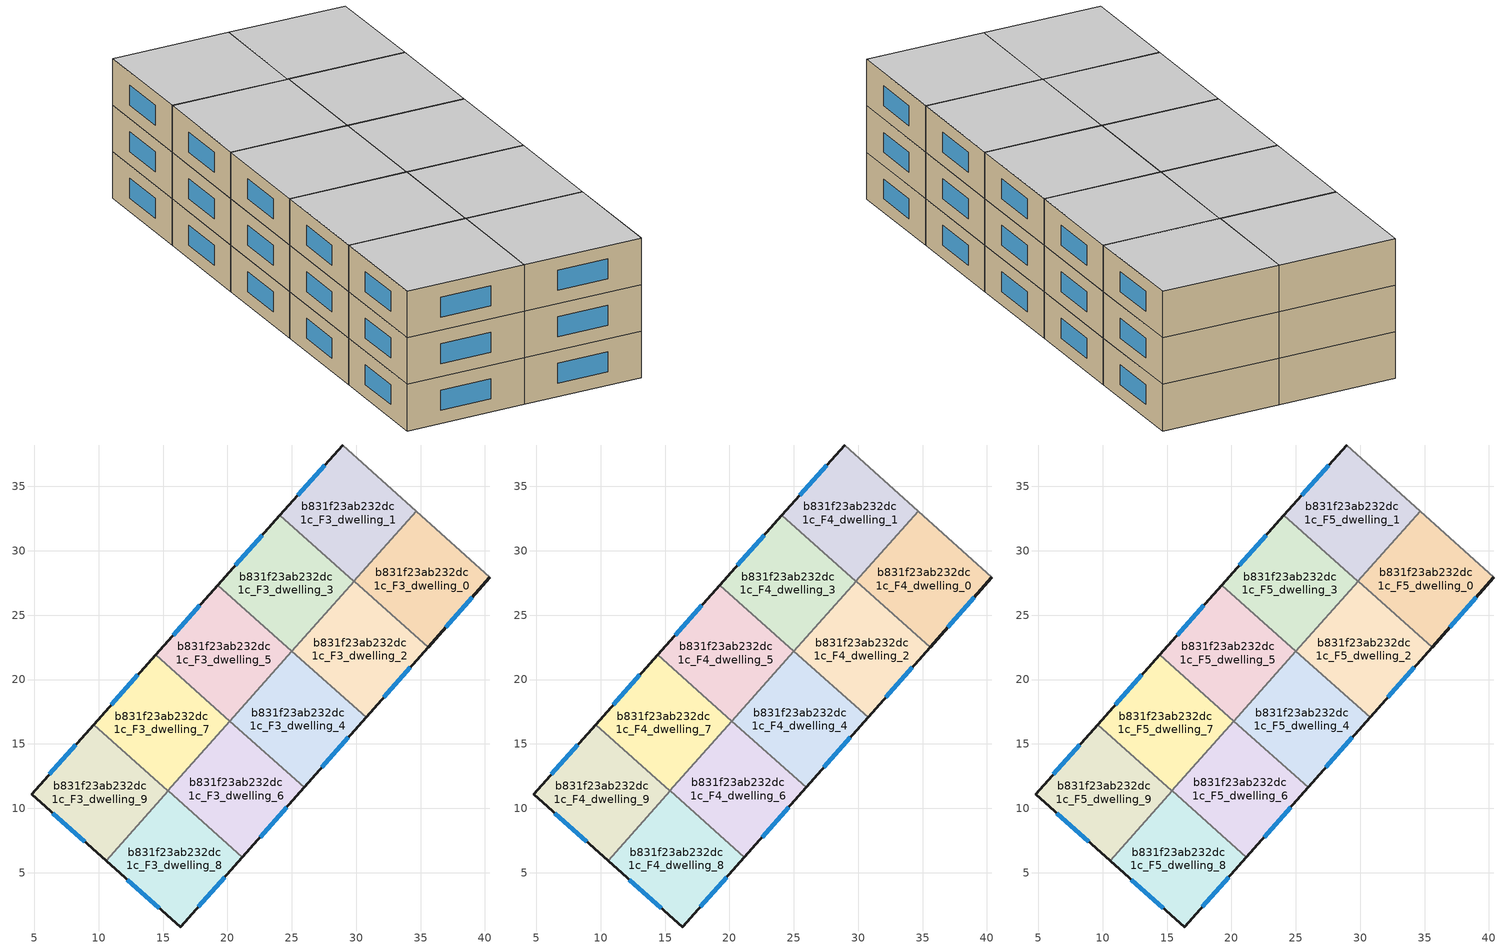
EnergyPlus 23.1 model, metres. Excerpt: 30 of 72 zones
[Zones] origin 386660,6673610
b831f23ab232dc1c_F3_dwelling_0
 floor to b831f23ab232dc1c_F2_dwelling_0 (EU_floor_Construction): 40.38,27.93 35.59,22.51 29.81,27.65 34.65,33.08 z9
 wall outside (EU_wall_Construction): 35.59,22.51 40.38,27.93 z9:12
 wall to b831f23ab232dc1c_F3_dwelling_1 (EU_wall_Construction): 34.65,33.08 29.81,27.65 z9:12
 wall adiabatic (EU_wall_Construction): 40.38,27.93 34.65,33.08 z9:12
 wall to b831f23ab232dc1c_F3_dwelling_2 (EU_wall_Construction): 29.83,27.63 35.59,22.51 z9:12
 wall to b831f23ab232dc1c_F3_dwelling_3 (EU_wall_Construction): 29.81,27.65 29.83,27.63 z9:12
 window (EU_Window_Construction): 36.96,24.06 39.01,26.38 z9.86:11.14
b831f23ab232dc1c_F3_dwelling_1
 floor to b831f23ab232dc1c_F2_dwelling_1 (EU_floor_Construction): 34.65,33.08 29.81,27.65 24.08,32.75 28.94,38.22 z9
 wall outside (EU_wall_Construction): 28.94,38.22 24.08,32.75 z9:12
 wall adiabatic (EU_wall_Construction): 34.65,33.08 28.94,38.22 z9:12
 wall to b831f23ab232dc1c_F3_dwelling_3 (EU_wall_Construction): 24.08,32.75 29.81,27.65 z9:12
 window (EU_Window_Construction): 27.55,36.66 25.47,34.32 z9.86:11.14
b831f23ab232dc1c_F3_dwelling_2
 floor to b831f23ab232dc1c_F2_dwelling_2 (EU_floor_Construction): 35.59,22.51 30.77,17.07 25,22.2 29.84,27.63 z9
 wall outside (EU_wall_Construction): 30.77,17.07 35.59,22.51 z9:12
 wall to b831f23ab232dc1c_F3_dwelling_3 (EU_wall_Construction): 29.84,27.63 25,22.2 z9:12
 wall to b831f23ab232dc1c_F3_dwelling_4 (EU_wall_Construction): 25.01,22.19 30.77,17.07 z9:12
 wall to b831f23ab232dc1c_F3_dwelling_5 (EU_wall_Construction): 25,22.2 25.01,22.19 z9:12
 window (EU_Window_Construction): 32.15,18.62 34.21,20.95 z9.86:11.14
b831f23ab232dc1c_F3_dwelling_3
 floor to b831f23ab232dc1c_F2_dwelling_3 (EU_floor_Construction): 29.84,27.63 25,22.2 19.24,27.33 24.08,32.75 z9
 wall outside (EU_wall_Construction): 24.08,32.75 19.24,27.33 z9:12
 wall to b831f23ab232dc1c_F3_dwelling_5 (EU_wall_Construction): 19.24,27.33 25,22.2 z9:12
 window (EU_Window_Construction): 22.7,31.2 20.62,28.88 z9.86:11.14
b831f23ab232dc1c_F3_dwelling_4
 floor to b831f23ab232dc1c_F2_dwelling_4 (EU_floor_Construction): 30.77,17.07 25.96,11.63 20.18,16.77 25.01,22.19 z9
 wall outside (EU_wall_Construction): 25.96,11.63 30.77,17.07 z9:12
 wall to b831f23ab232dc1c_F3_dwelling_5 (EU_wall_Construction): 25.01,22.19 20.18,16.77 z9:12
 wall to b831f23ab232dc1c_F3_dwelling_6 (EU_wall_Construction): 20.19,16.77 25.96,11.63 z9:12
 window (EU_Window_Construction): 27.33,13.18 29.4,15.51 z9.86:11.14
b831f23ab232dc1c_F3_dwelling_5
 floor to b831f23ab232dc1c_F2_dwelling_5 (EU_floor_Construction): 25.01,22.19 20.18,16.77 14.42,21.91 19.24,27.33 z9
 wall outside (EU_wall_Construction): 19.24,27.33 14.42,21.91 z9:12
 wall to b831f23ab232dc1c_F3_dwelling_7 (EU_wall_Construction): 14.42,21.91 20.18,16.77 z9:12
 window (EU_Window_Construction): 17.86,25.78 15.8,23.46 z9.86:11.14
b831f23ab232dc1c_F3_dwelling_6
 floor to b831f23ab232dc1c_F2_dwelling_6 (EU_floor_Construction): 25.96,11.63 21.16,6.2 15.38,11.36 20.19,16.77 z9
 wall outside (EU_wall_Construction): 21.16,6.2 25.96,11.63 z9:12
 wall to b831f23ab232dc1c_F3_dwelling_7 (EU_wall_Construction): 20.19,16.77 15.38,11.36 z9:12
 wall to b831f23ab232dc1c_F3_dwelling_8 (EU_wall_Construction): 15.39,11.35 21.16,6.2 z9:12
 wall to b831f23ab232dc1c_F3_dwelling_9 (EU_wall_Construction): 15.38,11.35 15.39,11.35 z9:12
 window (EU_Window_Construction): 22.53,7.75 24.59,10.08 z9.86:11.14
b831f23ab232dc1c_F3_dwelling_7
 floor to b831f23ab232dc1c_F2_dwelling_7 (EU_floor_Construction): 20.19,16.77 15.38,11.36 9.6,16.5 14.42,21.91 z9
 wall outside (EU_wall_Construction): 14.42,21.91 9.6,16.5 z9:12
 wall to b831f23ab232dc1c_F3_dwelling_9 (EU_wall_Construction): 9.6,16.5 15.38,11.36 z9:12
 window (EU_Window_Construction): 13.04,20.36 10.98,18.04 z9.86:11.14
b831f23ab232dc1c_F3_dwelling_8
 floor to b831f23ab232dc1c_F2_dwelling_8 (EU_floor_Construction): 21.16,6.2 16.36,0.78 10.57,5.94 15.39,11.35 z9
 wall outside (EU_wall_Construction): 10.57,5.94 16.36,0.78 / 16.37,0.79 21.16,6.2 z9:12
 wall to b831f23ab232dc1c_F3_dwelling_9 (EU_wall_Construction): 15.39,11.35 10.57,5.94 z9:12
 window (EU_Window_Construction): 12.23,4.47 14.71,2.26 / 17.74,2.34 19.79,4.66 z9.86:11.14
b831f23ab232dc1c_F3_dwelling_9
 floor to b831f23ab232dc1c_F2_dwelling_9 (EU_floor_Construction): 15.39,11.35 10.57,5.94 4.79,11.1 9.6,16.5 z9
 wall outside (EU_wall_Construction): 9.6,16.5 4.79,11.1 10.57,5.94 z9:12
 window (EU_Window_Construction): 6.44,9.62 8.92,7.42 / 8.22,14.95 6.16,12.64 z9.86:11.14
b831f23ab232dc1c_F4_dwelling_0
 floor to b831f23ab232dc1c_F3_dwelling_0 (EU_floor_Construction): 40.38,27.93 35.59,22.51 29.81,27.65 34.65,33.08 z12
 wall outside (EU_wall_Construction): 35.59,22.51 40.38,27.93 z12:15
 wall to b831f23ab232dc1c_F4_dwelling_1 (EU_wall_Construction): 34.65,33.08 29.81,27.65 z12:15
 wall adiabatic (EU_wall_Construction): 40.38,27.93 34.65,33.08 z12:15
 wall to b831f23ab232dc1c_F4_dwelling_2 (EU_wall_Construction): 29.83,27.63 35.59,22.51 z12:15
 wall to b831f23ab232dc1c_F4_dwelling_3 (EU_wall_Construction): 29.81,27.65 29.83,27.63 z12:15
 window (EU_Window_Construction): 36.96,24.06 39.01,26.38 z12.86:14.14
b831f23ab232dc1c_F4_dwelling_1
 floor to b831f23ab232dc1c_F3_dwelling_1 (EU_floor_Construction): 34.65,33.08 29.81,27.65 24.08,32.75 28.94,38.22 z12
 wall outside (EU_wall_Construction): 28.94,38.22 24.08,32.75 z12:15
 wall adiabatic (EU_wall_Construction): 34.65,33.08 28.94,38.22 z12:15
 wall to b831f23ab232dc1c_F4_dwelling_3 (EU_wall_Construction): 24.08,32.75 29.81,27.65 z12:15
 window (EU_Window_Construction): 27.55,36.66 25.47,34.32 z12.86:14.14
b831f23ab232dc1c_F4_dwelling_2
 floor to b831f23ab232dc1c_F3_dwelling_2 (EU_floor_Construction): 35.59,22.51 30.77,17.07 25,22.2 29.84,27.63 z12
 wall outside (EU_wall_Construction): 30.77,17.07 35.59,22.51 z12:15
 wall to b831f23ab232dc1c_F4_dwelling_3 (EU_wall_Construction): 29.84,27.63 25,22.2 z12:15
 wall to b831f23ab232dc1c_F4_dwelling_4 (EU_wall_Construction): 25.01,22.19 30.77,17.07 z12:15
 wall to b831f23ab232dc1c_F4_dwelling_5 (EU_wall_Construction): 25,22.2 25.01,22.19 z12:15
 window (EU_Window_Construction): 32.15,18.62 34.21,20.95 z12.86:14.14
b831f23ab232dc1c_F4_dwelling_3
 floor to b831f23ab232dc1c_F3_dwelling_3 (EU_floor_Construction): 29.84,27.63 25,22.2 19.24,27.33 24.08,32.75 z12
 wall outside (EU_wall_Construction): 24.08,32.75 19.24,27.33 z12:15
 wall to b831f23ab232dc1c_F4_dwelling_5 (EU_wall_Construction): 19.24,27.33 25,22.2 z12:15
 window (EU_Window_Construction): 22.7,31.2 20.62,28.88 z12.86:14.14
b831f23ab232dc1c_F4_dwelling_4
 floor to b831f23ab232dc1c_F3_dwelling_4 (EU_floor_Construction): 30.77,17.07 25.96,11.63 20.18,16.77 25.01,22.19 z12
 wall outside (EU_wall_Construction): 25.96,11.63 30.77,17.07 z12:15
 wall to b831f23ab232dc1c_F4_dwelling_5 (EU_wall_Construction): 25.01,22.19 20.18,16.77 z12:15
 wall to b831f23ab232dc1c_F4_dwelling_6 (EU_wall_Construction): 20.19,16.77 25.96,11.63 z12:15
 window (EU_Window_Construction): 27.33,13.18 29.4,15.51 z12.86:14.14
b831f23ab232dc1c_F4_dwelling_5
 floor to b831f23ab232dc1c_F3_dwelling_5 (EU_floor_Construction): 25.01,22.19 20.18,16.77 14.42,21.91 19.24,27.33 z12
 wall outside (EU_wall_Construction): 19.24,27.33 14.42,21.91 z12:15
 wall to b831f23ab232dc1c_F4_dwelling_7 (EU_wall_Construction): 14.42,21.91 20.18,16.77 z12:15
 window (EU_Window_Construction): 17.86,25.78 15.8,23.46 z12.86:14.14
b831f23ab232dc1c_F4_dwelling_6
 floor to b831f23ab232dc1c_F3_dwelling_6 (EU_floor_Construction): 25.96,11.63 21.16,6.2 15.38,11.36 20.19,16.77 z12
 wall outside (EU_wall_Construction): 21.16,6.2 25.96,11.63 z12:15
 wall to b831f23ab232dc1c_F4_dwelling_7 (EU_wall_Construction): 20.19,16.77 15.38,11.36 z12:15
 wall to b831f23ab232dc1c_F4_dwelling_8 (EU_wall_Construction): 15.39,11.35 21.16,6.2 z12:15
 wall to b831f23ab232dc1c_F4_dwelling_9 (EU_wall_Construction): 15.38,11.35 15.39,11.35 z12:15
 window (EU_Window_Construction): 22.53,7.75 24.59,10.08 z12.86:14.14
b831f23ab232dc1c_F4_dwelling_7
 floor to b831f23ab232dc1c_F3_dwelling_7 (EU_floor_Construction): 20.19,16.77 15.38,11.36 9.6,16.5 14.42,21.91 z12
 wall outside (EU_wall_Construction): 14.42,21.91 9.6,16.5 z12:15
 wall to b831f23ab232dc1c_F4_dwelling_9 (EU_wall_Construction): 9.6,16.5 15.38,11.36 z12:15
 window (EU_Window_Construction): 13.04,20.36 10.98,18.04 z12.86:14.14
b831f23ab232dc1c_F4_dwelling_8
 floor to b831f23ab232dc1c_F3_dwelling_8 (EU_floor_Construction): 21.16,6.2 16.36,0.78 10.57,5.94 15.39,11.35 z12
 wall outside (EU_wall_Construction): 10.57,5.94 16.36,0.78 / 16.37,0.79 21.16,6.2 z12:15
 wall to b831f23ab232dc1c_F4_dwelling_9 (EU_wall_Construction): 15.39,11.35 10.57,5.94 z12:15
 window (EU_Window_Construction): 12.23,4.47 14.71,2.26 / 17.74,2.34 19.79,4.66 z12.86:14.14
b831f23ab232dc1c_F4_dwelling_9
 floor to b831f23ab232dc1c_F3_dwelling_9 (EU_floor_Construction): 15.39,11.35 10.57,5.94 4.79,11.1 9.6,16.5 z12
 wall outside (EU_wall_Construction): 9.6,16.5 4.79,11.1 10.57,5.94 z12:15
 window (EU_Window_Construction): 6.44,9.62 8.92,7.42 / 8.22,14.95 6.16,12.64 z12.86:14.14
b831f23ab232dc1c_F5_dwelling_0
 floor to b831f23ab232dc1c_F4_dwelling_0 (EU_floor_Construction): 40.38,27.93 35.59,22.51 29.81,27.65 34.65,33.08 z15
 wall outside (EU_wall_Construction): 35.59,22.51 40.38,27.93 z15:18
 wall to b831f23ab232dc1c_F5_dwelling_1 (EU_wall_Construction): 34.65,33.08 29.81,27.65 z15:18
 wall adiabatic (EU_wall_Construction): 40.38,27.93 34.65,33.08 z15:18
 wall to b831f23ab232dc1c_F5_dwelling_2 (EU_wall_Construction): 29.83,27.63 35.59,22.51 z15:18
 wall to b831f23ab232dc1c_F5_dwelling_3 (EU_wall_Construction): 29.81,27.65 29.83,27.63 z15:18
 window (EU_Window_Construction): 36.96,24.06 39.01,26.38 z15.86:17.14
 ceiling to b831f23ab232dc1c_F6_dwelling_0 (EU_floor_Construction): 35.59,22.51 40.38,27.93 34.65,33.08 29.81,27.65 z18
b831f23ab232dc1c_F5_dwelling_1
 floor to b831f23ab232dc1c_F4_dwelling_1 (EU_floor_Construction): 34.65,33.08 29.81,27.65 24.08,32.75 28.94,38.22 z15
 wall outside (EU_wall_Construction): 28.94,38.22 24.08,32.75 z15:18
 wall adiabatic (EU_wall_Construction): 34.65,33.08 28.94,38.22 z15:18
 wall to b831f23ab232dc1c_F5_dwelling_3 (EU_wall_Construction): 24.08,32.75 29.81,27.65 z15:18
 window (EU_Window_Construction): 27.55,36.66 25.47,34.32 z15.86:17.14
 ceiling to b831f23ab232dc1c_F6_dwelling_1 (EU_floor_Construction): 29.81,27.65 34.65,33.08 28.94,38.22 24.08,32.75 z18
b831f23ab232dc1c_F5_dwelling_2
 floor to b831f23ab232dc1c_F4_dwelling_2 (EU_floor_Construction): 35.59,22.51 30.77,17.07 25,22.2 29.84,27.63 z15
 wall outside (EU_wall_Construction): 30.77,17.07 35.59,22.51 z15:18
 wall to b831f23ab232dc1c_F5_dwelling_3 (EU_wall_Construction): 29.84,27.63 25,22.2 z15:18
 wall to b831f23ab232dc1c_F5_dwelling_4 (EU_wall_Construction): 25.01,22.19 30.77,17.07 z15:18
 wall to b831f23ab232dc1c_F5_dwelling_5 (EU_wall_Construction): 25,22.2 25.01,22.19 z15:18
 window (EU_Window_Construction): 32.15,18.62 34.21,20.95 z15.86:17.14
 ceiling to b831f23ab232dc1c_F6_dwelling_2 (EU_floor_Construction): 30.77,17.07 35.59,22.51 29.84,27.63 25,22.2 z18
b831f23ab232dc1c_F5_dwelling_3
 floor to b831f23ab232dc1c_F4_dwelling_3 (EU_floor_Construction): 29.84,27.63 25,22.2 19.24,27.33 24.08,32.75 z15
 wall outside (EU_wall_Construction): 24.08,32.75 19.24,27.33 z15:18
 wall to b831f23ab232dc1c_F5_dwelling_5 (EU_wall_Construction): 19.24,27.33 25,22.2 z15:18
 window (EU_Window_Construction): 22.7,31.2 20.62,28.88 z15.86:17.14
 ceiling to b831f23ab232dc1c_F6_dwelling_3 (EU_floor_Construction): 25,22.2 29.84,27.63 24.08,32.75 19.24,27.33 z18
b831f23ab232dc1c_F5_dwelling_4
 floor to b831f23ab232dc1c_F4_dwelling_4 (EU_floor_Construction): 30.77,17.07 25.96,11.63 20.18,16.77 25.01,22.19 z15
 wall outside (EU_wall_Construction): 25.96,11.63 30.77,17.07 z15:18
 wall to b831f23ab232dc1c_F5_dwelling_5 (EU_wall_Construction): 25.01,22.19 20.18,16.77 z15:18
 wall to b831f23ab232dc1c_F5_dwelling_6 (EU_wall_Construction): 20.19,16.77 25.96,11.63 z15:18
 window (EU_Window_Construction): 27.33,13.18 29.4,15.51 z15.86:17.14
 ceiling to b831f23ab232dc1c_F6_dwelling_4 (EU_floor_Construction): 25.96,11.63 30.77,17.07 25.01,22.19 20.18,16.77 z18
b831f23ab232dc1c_F5_dwelling_5
 floor to b831f23ab232dc1c_F4_dwelling_5 (EU_floor_Construction): 25.01,22.19 20.18,16.77 14.42,21.91 19.24,27.33 z15
 wall outside (EU_wall_Construction): 19.24,27.33 14.42,21.91 z15:18
 wall to b831f23ab232dc1c_F5_dwelling_7 (EU_wall_Construction): 14.42,21.91 20.18,16.77 z15:18
 window (EU_Window_Construction): 17.86,25.78 15.8,23.46 z15.86:17.14
 ceiling to b831f23ab232dc1c_F6_dwelling_5 (EU_floor_Construction): 20.18,16.77 25.01,22.19 19.24,27.33 14.42,21.91 z18
b831f23ab232dc1c_F5_dwelling_6
 floor to b831f23ab232dc1c_F4_dwelling_6 (EU_floor_Construction): 25.96,11.63 21.16,6.2 15.38,11.36 20.19,16.77 z15
 wall outside (EU_wall_Construction): 21.16,6.2 25.96,11.63 z15:18
 wall to b831f23ab232dc1c_F5_dwelling_7 (EU_wall_Construction): 20.19,16.77 15.38,11.36 z15:18
 wall to b831f23ab232dc1c_F5_dwelling_8 (EU_wall_Construction): 15.39,11.35 21.16,6.2 z15:18
 wall to b831f23ab232dc1c_F5_dwelling_9 (EU_wall_Construction): 15.38,11.35 15.39,11.35 z15:18
 window (EU_Window_Construction): 22.53,7.75 24.59,10.08 z15.86:17.14
 ceiling to b831f23ab232dc1c_F6_dwelling_6 (EU_floor_Construction): 21.16,6.2 25.96,11.63 20.19,16.77 15.38,11.36 z18
b831f23ab232dc1c_F5_dwelling_7
 floor to b831f23ab232dc1c_F4_dwelling_7 (EU_floor_Construction): 20.19,16.77 15.38,11.36 9.6,16.5 14.42,21.91 z15
 wall outside (EU_wall_Construction): 14.42,21.91 9.6,16.5 z15:18
 wall to b831f23ab232dc1c_F5_dwelling_9 (EU_wall_Construction): 9.6,16.5 15.38,11.36 z15:18
 window (EU_Window_Construction): 13.04,20.36 10.98,18.04 z15.86:17.14
 ceiling to b831f23ab232dc1c_F6_dwelling_7 (EU_floor_Construction): 15.38,11.36 20.19,16.77 14.42,21.91 9.6,16.5 z18
b831f23ab232dc1c_F5_dwelling_8
 floor to b831f23ab232dc1c_F4_dwelling_8 (EU_floor_Construction): 21.16,6.2 16.36,0.78 10.57,5.94 15.39,11.35 z15
 wall outside (EU_wall_Construction): 10.57,5.94 16.36,0.78 / 16.37,0.79 21.16,6.2 z15:18
 wall to b831f23ab232dc1c_F5_dwelling_9 (EU_wall_Construction): 15.39,11.35 10.57,5.94 z15:18
 window (EU_Window_Construction): 12.23,4.47 14.71,2.26 / 17.74,2.34 19.79,4.66 z15.86:17.14
 ceiling to b831f23ab232dc1c_F6_dwelling_8 (EU_floor_Construction): 16.36,0.78 21.16,6.2 15.39,11.35 10.57,5.94 z18
b831f23ab232dc1c_F5_dwelling_9
 floor to b831f23ab232dc1c_F4_dwelling_9 (EU_floor_Construction): 15.39,11.35 10.57,5.94 4.79,11.1 9.6,16.5 z15
 wall outside (EU_wall_Construction): 9.6,16.5 4.79,11.1 10.57,5.94 z15:18
 window (EU_Window_Construction): 6.44,9.62 8.92,7.42 / 8.22,14.95 6.16,12.64 z15.86:17.14
 ceiling to b831f23ab232dc1c_F6_dwelling_9 (EU_floor_Construction): 10.57,5.94 15.39,11.35 9.6,16.5 4.79,11.1 z18
[Building]
EU S2 Campaign: North Axis=0; Terrain=City; Solar Distribution=FullExterior
[Site:Location]
Helsinki-Vantaa.AP: Latitude=60.317; Longitude=24.963; Time Zone=2; Elevation=54.6
[SizingPeriod:WeatherFileDays]
AnnualSizingPeriod: Begin Month=1; Begin Day of Month=1; End Month=12; End Day of Month=31; Day of Week for Start Day=Monday; Use Weather File Daylight Saving Period=No; Use Weather File Rain and Snow Indicators=No
[MATERIAL]
EU_InternalMass_Material: Roughness=MediumRough; Thickness=0.1; Conductivity=1; Density=1800; Specific Heat=900; Thermal Absorptance=0.9; Solar Absorptance=0.7; Visible Absorptance=0.7
[MATERIAL:NOMASS] Roughness=MediumRough; Thermal Absorptance=0.9; Solar Absorptance=0.7; Visible Absorptance=0.7
Name | Thermal Resistance
EU_wall_NoMass | 1.10183
EU_floor_NoMass | 1.70606
[WINDOWMATERIAL:SIMPLEGLAZINGSYSTEM]
EU_Window_SimpleGlazing: UFactor=3.11035; Solar Heat Gain Coefficient=0.8; Visible Transmittance=0.8
[CONSTRUCTION]
EU_wall_Construction: EU_wall_NoMass
EU_floor_Construction: EU_floor_NoMass
EU_Window_Construction: EU_Window_SimpleGlazing
EU_InternalMass_Construction: EU_InternalMass_Material
[ZONE] Type=1; Multiplier=1; Ceiling Height=autocalculate; Floor Area=autocalculate; Part of Total Floor Area=Yes
Name | Volume
b831f23ab232dc1c_F3_dwelling_0; b831f23ab232dc1c_F4_dwelling_0; b831f23ab232dc1c_F5_dwelling_0; b831f23ab232dc1c_F3_dwelling_2; b831f23ab232dc1c_F4_dwelling_2; b831f23ab232dc1c_F5_dwelling_2 | 168.111
b831f23ab232dc1c_F3_dwelling_1; b831f23ab232dc1c_F4_dwelling_1; b831f23ab232dc1c_F5_dwelling_1 | 168.096
b831f23ab232dc1c_F3_dwelling_3; b831f23ab232dc1c_F4_dwelling_3; b831f23ab232dc1c_F5_dwelling_3 | 168.115
b831f23ab232dc1c_F3_dwelling_4; b831f23ab232dc1c_F4_dwelling_4; b831f23ab232dc1c_F5_dwelling_4; b831f23ab232dc1c_F3_dwelling_6; b831f23ab232dc1c_F4_dwelling_6; b831f23ab232dc1c_F5_dwelling_6 | 168.113
b831f23ab232dc1c_F3_dwelling_5; b831f23ab232dc1c_F4_dwelling_5; b831f23ab232dc1c_F5_dwelling_5 | 168.083
b831f23ab232dc1c_F3_dwelling_7; b831f23ab232dc1c_F4_dwelling_7; b831f23ab232dc1c_F5_dwelling_7 | 168.099
b831f23ab232dc1c_F3_dwelling_8; b831f23ab232dc1c_F4_dwelling_8; b831f23ab232dc1c_F5_dwelling_8 | 168.114
b831f23ab232dc1c_F3_dwelling_9; b831f23ab232dc1c_F4_dwelling_9; b831f23ab232dc1c_F5_dwelling_9 | 168.109
[INTERNALMASS] Construction=EU_InternalMass_Construction
Name | Zone or ZoneList | Surface Area
b831f23ab232dc1c_F3_dwelling_0_EU_InternalMass | b831f23ab232dc1c_F3_dwelling_0 | 56.0364
b831f23ab232dc1c_F3_dwelling_1_EU_InternalMass | b831f23ab232dc1c_F3_dwelling_1 | 56.0306
b831f23ab232dc1c_F3_dwelling_2_EU_InternalMass | b831f23ab232dc1c_F3_dwelling_2 | 56.0372
b831f23ab232dc1c_F3_dwelling_3_EU_InternalMass | b831f23ab232dc1c_F3_dwelling_3 | 56.0383
b831f23ab232dc1c_F3_dwelling_4_EU_InternalMass | b831f23ab232dc1c_F3_dwelling_4 | 56.0387
b831f23ab232dc1c_F3_dwelling_5_EU_InternalMass | b831f23ab232dc1c_F3_dwelling_5 | 56.0255
b831f23ab232dc1c_F3_dwelling_6_EU_InternalMass | b831f23ab232dc1c_F3_dwelling_6 | 56.0372
b831f23ab232dc1c_F3_dwelling_7_EU_InternalMass | b831f23ab232dc1c_F3_dwelling_7 | 56.0329
b831f23ab232dc1c_F3_dwelling_8_EU_InternalMass | b831f23ab232dc1c_F3_dwelling_8 | 56.0286
b831f23ab232dc1c_F3_dwelling_9_EU_InternalMass | b831f23ab232dc1c_F3_dwelling_9 | 56.0345
b831f23ab232dc1c_F4_dwelling_0_EU_InternalMass | b831f23ab232dc1c_F4_dwelling_0 | 56.0364
b831f23ab232dc1c_F4_dwelling_1_EU_InternalMass | b831f23ab232dc1c_F4_dwelling_1 | 56.0306
b831f23ab232dc1c_F4_dwelling_2_EU_InternalMass | b831f23ab232dc1c_F4_dwelling_2 | 56.0372
b831f23ab232dc1c_F4_dwelling_3_EU_InternalMass | b831f23ab232dc1c_F4_dwelling_3 | 56.0383
b831f23ab232dc1c_F4_dwelling_4_EU_InternalMass | b831f23ab232dc1c_F4_dwelling_4 | 56.0387
b831f23ab232dc1c_F4_dwelling_5_EU_InternalMass | b831f23ab232dc1c_F4_dwelling_5 | 56.0255
b831f23ab232dc1c_F4_dwelling_6_EU_InternalMass | b831f23ab232dc1c_F4_dwelling_6 | 56.0372
b831f23ab232dc1c_F4_dwelling_7_EU_InternalMass | b831f23ab232dc1c_F4_dwelling_7 | 56.0329
b831f23ab232dc1c_F4_dwelling_8_EU_InternalMass | b831f23ab232dc1c_F4_dwelling_8 | 56.0286
b831f23ab232dc1c_F4_dwelling_9_EU_InternalMass | b831f23ab232dc1c_F4_dwelling_9 | 56.0345
b831f23ab232dc1c_F5_dwelling_0_EU_InternalMass | b831f23ab232dc1c_F5_dwelling_0 | 56.0364
b831f23ab232dc1c_F5_dwelling_1_EU_InternalMass | b831f23ab232dc1c_F5_dwelling_1 | 56.0306
b831f23ab232dc1c_F5_dwelling_2_EU_InternalMass | b831f23ab232dc1c_F5_dwelling_2 | 56.0372
b831f23ab232dc1c_F5_dwelling_3_EU_InternalMass | b831f23ab232dc1c_F5_dwelling_3 | 56.0383
b831f23ab232dc1c_F5_dwelling_4_EU_InternalMass | b831f23ab232dc1c_F5_dwelling_4 | 56.0387
b831f23ab232dc1c_F5_dwelling_5_EU_InternalMass | b831f23ab232dc1c_F5_dwelling_5 | 56.0255
b831f23ab232dc1c_F5_dwelling_6_EU_InternalMass | b831f23ab232dc1c_F5_dwelling_6 | 56.0372
b831f23ab232dc1c_F5_dwelling_7_EU_InternalMass | b831f23ab232dc1c_F5_dwelling_7 | 56.0329
b831f23ab232dc1c_F5_dwelling_8_EU_InternalMass | b831f23ab232dc1c_F5_dwelling_8 | 56.0286
b831f23ab232dc1c_F5_dwelling_9_EU_InternalMass | b831f23ab232dc1c_F5_dwelling_9 | 56.0345
[OTHEREQUIPMENT] Fuel Type=Electricity; Design Level Calculation Method=Watts/Area; Power per Zone Floor Area=1; Fraction Latent=0; Fraction Radiant=0; Fraction Lost=0; Carbon Dioxide Generation Rate=0; EndUse Subcategory=EU_Step8_InternalGains
Name | Zone or ZoneList or Space or SpaceList | Schedule
EU_Step8_InternalGain_b831f23ab232dc1c_F3_dwelling_0_f000 | b831f23ab232dc1c_F3_dwelling_0 | EU_Step8_GainSchedule_b831f23ab232dc1c_F3_dwelling_0_f000
EU_Step8_InternalGain_b831f23ab232dc1c_F3_dwelling_1_f000 | b831f23ab232dc1c_F3_dwelling_1 | EU_Step8_GainSchedule_b831f23ab232dc1c_F3_dwelling_1_f000
EU_Step8_InternalGain_b831f23ab232dc1c_F3_dwelling_2_f000 | b831f23ab232dc1c_F3_dwelling_2 | EU_Step8_GainSchedule_b831f23ab232dc1c_F3_dwelling_2_f000
EU_Step8_InternalGain_b831f23ab232dc1c_F3_dwelling_3_f000 | b831f23ab232dc1c_F3_dwelling_3 | EU_Step8_GainSchedule_b831f23ab232dc1c_F3_dwelling_3_f000
EU_Step8_InternalGain_b831f23ab232dc1c_F3_dwelling_4_f000 | b831f23ab232dc1c_F3_dwelling_4 | EU_Step8_GainSchedule_b831f23ab232dc1c_F3_dwelling_4_f000
EU_Step8_InternalGain_b831f23ab232dc1c_F3_dwelling_5_f000 | b831f23ab232dc1c_F3_dwelling_5 | EU_Step8_GainSchedule_b831f23ab232dc1c_F3_dwelling_5_f000
EU_Step8_InternalGain_b831f23ab232dc1c_F3_dwelling_6_f000 | b831f23ab232dc1c_F3_dwelling_6 | EU_Step8_GainSchedule_b831f23ab232dc1c_F3_dwelling_6_f000
EU_Step8_InternalGain_b831f23ab232dc1c_F3_dwelling_7_f000 | b831f23ab232dc1c_F3_dwelling_7 | EU_Step8_GainSchedule_b831f23ab232dc1c_F3_dwelling_7_f000
EU_Step8_InternalGain_b831f23ab232dc1c_F3_dwelling_8_f000 | b831f23ab232dc1c_F3_dwelling_8 | EU_Step8_GainSchedule_b831f23ab232dc1c_F3_dwelling_8_f000
EU_Step8_InternalGain_b831f23ab232dc1c_F3_dwelling_9_f000 | b831f23ab232dc1c_F3_dwelling_9 | EU_Step8_GainSchedule_b831f23ab232dc1c_F3_dwelling_9_f000
EU_Step8_InternalGain_b831f23ab232dc1c_F4_dwelling_0_f000 | b831f23ab232dc1c_F4_dwelling_0 | EU_Step8_GainSchedule_b831f23ab232dc1c_F4_dwelling_0_f000
EU_Step8_InternalGain_b831f23ab232dc1c_F4_dwelling_1_f000 | b831f23ab232dc1c_F4_dwelling_1 | EU_Step8_GainSchedule_b831f23ab232dc1c_F4_dwelling_1_f000
EU_Step8_InternalGain_b831f23ab232dc1c_F4_dwelling_2_f000 | b831f23ab232dc1c_F4_dwelling_2 | EU_Step8_GainSchedule_b831f23ab232dc1c_F4_dwelling_2_f000
EU_Step8_InternalGain_b831f23ab232dc1c_F4_dwelling_3_f000 | b831f23ab232dc1c_F4_dwelling_3 | EU_Step8_GainSchedule_b831f23ab232dc1c_F4_dwelling_3_f000
EU_Step8_InternalGain_b831f23ab232dc1c_F4_dwelling_4_f000 | b831f23ab232dc1c_F4_dwelling_4 | EU_Step8_GainSchedule_b831f23ab232dc1c_F4_dwelling_4_f000
EU_Step8_InternalGain_b831f23ab232dc1c_F4_dwelling_5_f000 | b831f23ab232dc1c_F4_dwelling_5 | EU_Step8_GainSchedule_b831f23ab232dc1c_F4_dwelling_5_f000
EU_Step8_InternalGain_b831f23ab232dc1c_F4_dwelling_6_f000 | b831f23ab232dc1c_F4_dwelling_6 | EU_Step8_GainSchedule_b831f23ab232dc1c_F4_dwelling_6_f000
EU_Step8_InternalGain_b831f23ab232dc1c_F4_dwelling_7_f000 | b831f23ab232dc1c_F4_dwelling_7 | EU_Step8_GainSchedule_b831f23ab232dc1c_F4_dwelling_7_f000
EU_Step8_InternalGain_b831f23ab232dc1c_F4_dwelling_8_f000 | b831f23ab232dc1c_F4_dwelling_8 | EU_Step8_GainSchedule_b831f23ab232dc1c_F4_dwelling_8_f000
EU_Step8_InternalGain_b831f23ab232dc1c_F4_dwelling_9_f000 | b831f23ab232dc1c_F4_dwelling_9 | EU_Step8_GainSchedule_b831f23ab232dc1c_F4_dwelling_9_f000
EU_Step8_InternalGain_b831f23ab232dc1c_F5_dwelling_0_f000 | b831f23ab232dc1c_F5_dwelling_0 | EU_Step8_GainSchedule_b831f23ab232dc1c_F5_dwelling_0_f000
EU_Step8_InternalGain_b831f23ab232dc1c_F5_dwelling_1_f000 | b831f23ab232dc1c_F5_dwelling_1 | EU_Step8_GainSchedule_b831f23ab232dc1c_F5_dwelling_1_f000
EU_Step8_InternalGain_b831f23ab232dc1c_F5_dwelling_2_f000 | b831f23ab232dc1c_F5_dwelling_2 | EU_Step8_GainSchedule_b831f23ab232dc1c_F5_dwelling_2_f000
EU_Step8_InternalGain_b831f23ab232dc1c_F5_dwelling_3_f000 | b831f23ab232dc1c_F5_dwelling_3 | EU_Step8_GainSchedule_b831f23ab232dc1c_F5_dwelling_3_f000
EU_Step8_InternalGain_b831f23ab232dc1c_F5_dwelling_4_f000 | b831f23ab232dc1c_F5_dwelling_4 | EU_Step8_GainSchedule_b831f23ab232dc1c_F5_dwelling_4_f000
EU_Step8_InternalGain_b831f23ab232dc1c_F5_dwelling_5_f000 | b831f23ab232dc1c_F5_dwelling_5 | EU_Step8_GainSchedule_b831f23ab232dc1c_F5_dwelling_5_f000
EU_Step8_InternalGain_b831f23ab232dc1c_F5_dwelling_6_f000 | b831f23ab232dc1c_F5_dwelling_6 | EU_Step8_GainSchedule_b831f23ab232dc1c_F5_dwelling_6_f000
EU_Step8_InternalGain_b831f23ab232dc1c_F5_dwelling_7_f000 | b831f23ab232dc1c_F5_dwelling_7 | EU_Step8_GainSchedule_b831f23ab232dc1c_F5_dwelling_7_f000
EU_Step8_InternalGain_b831f23ab232dc1c_F5_dwelling_8_f000 | b831f23ab232dc1c_F5_dwelling_8 | EU_Step8_GainSchedule_b831f23ab232dc1c_F5_dwelling_8_f000
EU_Step8_InternalGain_b831f23ab232dc1c_F5_dwelling_9_f000 | b831f23ab232dc1c_F5_dwelling_9 | EU_Step8_GainSchedule_b831f23ab232dc1c_F5_dwelling_9_f000
[ZONEVENTILATION:DESIGNFLOWRATE] Schedule=EU_AlwaysOn; Design Flow Rate Calculation Method=AirChanges/Hour; Air Changes per Hour=0.756316; Ventilation Type=Natural; Fan Pressure Rise=0; Fan Total Efficiency=1; Constant Term Coefficient=1; Temperature Term Coefficient=0; Velocity Term Coefficient=0; Velocity Squared Term Coefficient=0; Minimum Indoor Temperature=-100; Maximum Indoor Temperature=100; Delta Temperature=-100; Minimum Outdoor Temperature=-100; Maximum Outdoor Temperature=100; Maximum Wind Speed=40
Name | Zone or ZoneList or Space or SpaceList
EU_ConstantAir_b831f23ab232dc1c_F3_dwelling_0 | b831f23ab232dc1c_F3_dwelling_0
EU_ConstantAir_b831f23ab232dc1c_F3_dwelling_1 | b831f23ab232dc1c_F3_dwelling_1
EU_ConstantAir_b831f23ab232dc1c_F3_dwelling_2 | b831f23ab232dc1c_F3_dwelling_2
EU_ConstantAir_b831f23ab232dc1c_F3_dwelling_3 | b831f23ab232dc1c_F3_dwelling_3
EU_ConstantAir_b831f23ab232dc1c_F3_dwelling_4 | b831f23ab232dc1c_F3_dwelling_4
EU_ConstantAir_b831f23ab232dc1c_F3_dwelling_5 | b831f23ab232dc1c_F3_dwelling_5
EU_ConstantAir_b831f23ab232dc1c_F3_dwelling_6 | b831f23ab232dc1c_F3_dwelling_6
EU_ConstantAir_b831f23ab232dc1c_F3_dwelling_7 | b831f23ab232dc1c_F3_dwelling_7
EU_ConstantAir_b831f23ab232dc1c_F3_dwelling_8 | b831f23ab232dc1c_F3_dwelling_8
EU_ConstantAir_b831f23ab232dc1c_F3_dwelling_9 | b831f23ab232dc1c_F3_dwelling_9
EU_ConstantAir_b831f23ab232dc1c_F4_dwelling_0 | b831f23ab232dc1c_F4_dwelling_0
EU_ConstantAir_b831f23ab232dc1c_F4_dwelling_1 | b831f23ab232dc1c_F4_dwelling_1
EU_ConstantAir_b831f23ab232dc1c_F4_dwelling_2 | b831f23ab232dc1c_F4_dwelling_2
EU_ConstantAir_b831f23ab232dc1c_F4_dwelling_3 | b831f23ab232dc1c_F4_dwelling_3
EU_ConstantAir_b831f23ab232dc1c_F4_dwelling_4 | b831f23ab232dc1c_F4_dwelling_4
EU_ConstantAir_b831f23ab232dc1c_F4_dwelling_5 | b831f23ab232dc1c_F4_dwelling_5
EU_ConstantAir_b831f23ab232dc1c_F4_dwelling_6 | b831f23ab232dc1c_F4_dwelling_6
EU_ConstantAir_b831f23ab232dc1c_F4_dwelling_7 | b831f23ab232dc1c_F4_dwelling_7
EU_ConstantAir_b831f23ab232dc1c_F4_dwelling_8 | b831f23ab232dc1c_F4_dwelling_8
EU_ConstantAir_b831f23ab232dc1c_F4_dwelling_9 | b831f23ab232dc1c_F4_dwelling_9
EU_ConstantAir_b831f23ab232dc1c_F5_dwelling_0 | b831f23ab232dc1c_F5_dwelling_0
EU_ConstantAir_b831f23ab232dc1c_F5_dwelling_1 | b831f23ab232dc1c_F5_dwelling_1
EU_ConstantAir_b831f23ab232dc1c_F5_dwelling_2 | b831f23ab232dc1c_F5_dwelling_2
EU_ConstantAir_b831f23ab232dc1c_F5_dwelling_3 | b831f23ab232dc1c_F5_dwelling_3
EU_ConstantAir_b831f23ab232dc1c_F5_dwelling_4 | b831f23ab232dc1c_F5_dwelling_4
EU_ConstantAir_b831f23ab232dc1c_F5_dwelling_5 | b831f23ab232dc1c_F5_dwelling_5
EU_ConstantAir_b831f23ab232dc1c_F5_dwelling_6 | b831f23ab232dc1c_F5_dwelling_6
EU_ConstantAir_b831f23ab232dc1c_F5_dwelling_7 | b831f23ab232dc1c_F5_dwelling_7
EU_ConstantAir_b831f23ab232dc1c_F5_dwelling_8 | b831f23ab232dc1c_F5_dwelling_8
EU_ConstantAir_b831f23ab232dc1c_F5_dwelling_9 | b831f23ab232dc1c_F5_dwelling_9
[HVACTEMPLATE:THERMOSTAT] Constant Heating Setpoint=20; Constant Cooling Setpoint=50
EU_HeatOnly_b831f23ab232dc1c_F0_dwelling_0; EU_HeatOnly_b831f23ab232dc1c_F0_dwelling_1; EU_HeatOnly_b831f23ab232dc1c_F0_dwelling_2; EU_HeatOnly_b831f23ab232dc1c_F0_dwelling_3; EU_HeatOnly_b831f23ab232dc1c_F0_dwelling_4; EU_HeatOnly_b831f23ab232dc1c_F0_dwelling_5; EU_HeatOnly_b831f23ab232dc1c_F0_dwelling_6; EU_HeatOnly_b831f23ab232dc1c_F0_dwelling_7; EU_HeatOnly_b831f23ab232dc1c_F0_dwelling_8; EU_HeatOnly_b831f23ab232dc1c_F0_dwelling_9; EU_HeatOnly_b831f23ab232dc1c_F0_dwelling_10; EU_HeatOnly_b831f23ab232dc1c_F1_dwelling_0; EU_HeatOnly_b831f23ab232dc1c_F1_dwelling_1; EU_HeatOnly_b831f23ab232dc1c_F1_dwelling_2; EU_HeatOnly_b831f23ab232dc1c_F1_dwelling_3; EU_HeatOnly_b831f23ab232dc1c_F1_dwelling_4; EU_HeatOnly_b831f23ab232dc1c_F1_dwelling_5; EU_HeatOnly_b831f23ab232dc1c_F1_dwelling_6; EU_HeatOnly_b831f23ab232dc1c_F1_dwelling_7; EU_HeatOnly_b831f23ab232dc1c_F1_dwelling_8; EU_HeatOnly_b831f23ab232dc1c_F1_dwelling_9; EU_HeatOnly_b831f23ab232dc1c_F1_dwelling_10; EU_HeatOnly_b831f23ab232dc1c_F2_dwelling_0; EU_HeatOnly_b831f23ab232dc1c_F2_dwelling_1; EU_HeatOnly_b831f23ab232dc1c_F2_dwelling_2; EU_HeatOnly_b831f23ab232dc1c_F2_dwelling_3; EU_HeatOnly_b831f23ab232dc1c_F2_dwelling_4; EU_HeatOnly_b831f23ab232dc1c_F2_dwelling_5; EU_HeatOnly_b831f23ab232dc1c_F2_dwelling_6; EU_HeatOnly_b831f23ab232dc1c_F2_dwelling_7; EU_HeatOnly_b831f23ab232dc1c_F2_dwelling_8; EU_HeatOnly_b831f23ab232dc1c_F2_dwelling_9; EU_HeatOnly_b831f23ab232dc1c_F3_dwelling_0; EU_HeatOnly_b831f23ab232dc1c_F3_dwelling_1; EU_HeatOnly_b831f23ab232dc1c_F3_dwelling_2; EU_HeatOnly_b831f23ab232dc1c_F3_dwelling_3; EU_HeatOnly_b831f23ab232dc1c_F3_dwelling_4; EU_HeatOnly_b831f23ab232dc1c_F3_dwelling_5; EU_HeatOnly_b831f23ab232dc1c_F3_dwelling_6; EU_HeatOnly_b831f23ab232dc1c_F3_dwelling_7; EU_HeatOnly_b831f23ab232dc1c_F3_dwelling_8; EU_HeatOnly_b831f23ab232dc1c_F3_dwelling_9; EU_HeatOnly_b831f23ab232dc1c_F4_dwelling_0; EU_HeatOnly_b831f23ab232dc1c_F4_dwelling_1; EU_HeatOnly_b831f23ab232dc1c_F4_dwelling_2; EU_HeatOnly_b831f23ab232dc1c_F4_dwelling_3; EU_HeatOnly_b831f23ab232dc1c_F4_dwelling_4; EU_HeatOnly_b831f23ab232dc1c_F4_dwelling_5; EU_HeatOnly_b831f23ab232dc1c_F4_dwelling_6; EU_HeatOnly_b831f23ab232dc1c_F4_dwelling_7; EU_HeatOnly_b831f23ab232dc1c_F4_dwelling_8; EU_HeatOnly_b831f23ab232dc1c_F4_dwelling_9; EU_HeatOnly_b831f23ab232dc1c_F5_dwelling_0; EU_HeatOnly_b831f23ab232dc1c_F5_dwelling_1; EU_HeatOnly_b831f23ab232dc1c_F5_dwelling_2; EU_HeatOnly_b831f23ab232dc1c_F5_dwelling_3; EU_HeatOnly_b831f23ab232dc1c_F5_dwelling_4; EU_HeatOnly_b831f23ab232dc1c_F5_dwelling_5; EU_HeatOnly_b831f23ab232dc1c_F5_dwelling_6; EU_HeatOnly_b831f23ab232dc1c_F5_dwelling_7; EU_HeatOnly_b831f23ab232dc1c_F5_dwelling_8; EU_HeatOnly_b831f23ab232dc1c_F5_dwelling_9; EU_HeatOnly_b831f23ab232dc1c_F6_dwelling_0; EU_HeatOnly_b831f23ab232dc1c_F6_dwelling_1; EU_HeatOnly_b831f23ab232dc1c_F6_dwelling_2; EU_HeatOnly_b831f23ab232dc1c_F6_dwelling_3; EU_HeatOnly_b831f23ab232dc1c_F6_dwelling_4; EU_HeatOnly_b831f23ab232dc1c_F6_dwelling_5; EU_HeatOnly_b831f23ab232dc1c_F6_dwelling_6; EU_HeatOnly_b831f23ab232dc1c_F6_dwelling_7; EU_HeatOnly_b831f23ab232dc1c_F6_dwelling_8; EU_HeatOnly_b831f23ab232dc1c_F6_dwelling_9
[HVACTEMPLATE:ZONE:IDEALLOADSAIRSYSTEM] System Availability Schedule=EU_AlwaysOn; Maximum Heating Supply Air Temperature=50; Minimum Cooling Supply Air Temperature=13; Maximum Heating Supply Air Humidity Ratio=0.0156; Minimum Cooling Supply Air Humidity Ratio=0.0077; Heating Limit=NoLimit; Cooling Limit=NoLimit; Heating Availability Schedule=EU_AlwaysOn; Cooling Availability Schedule=EU_CoolingOff; Dehumidification Control Type=ConstantSensibleHeatRatio; Cooling Sensible Heat Ratio=0.7; Dehumidification Setpoint=60; Humidification Control Type=None; Humidification Setpoint=30; Outdoor Air Method=None; Outdoor Air Flow Rate per Person=0.00944; Outdoor Air Flow Rate per Zone Floor Area=0; Outdoor Air Flow Rate per Zone=0; Demand Controlled Ventilation Type=None; Outdoor Air Economizer Type=NoEconomizer; Heat Recovery Type=None; Sensible Heat Recovery Effectiveness=0.7; Latent Heat Recovery Effectiveness=0.65
Name | Template Thermostat
b831f23ab232dc1c_F3_dwelling_0 | EU_HeatOnly_b831f23ab232dc1c_F3_dwelling_0
b831f23ab232dc1c_F3_dwelling_1 | EU_HeatOnly_b831f23ab232dc1c_F3_dwelling_1
b831f23ab232dc1c_F3_dwelling_2 | EU_HeatOnly_b831f23ab232dc1c_F3_dwelling_2
b831f23ab232dc1c_F3_dwelling_3 | EU_HeatOnly_b831f23ab232dc1c_F3_dwelling_3
b831f23ab232dc1c_F3_dwelling_4 | EU_HeatOnly_b831f23ab232dc1c_F3_dwelling_4
b831f23ab232dc1c_F3_dwelling_5 | EU_HeatOnly_b831f23ab232dc1c_F3_dwelling_5
b831f23ab232dc1c_F3_dwelling_6 | EU_HeatOnly_b831f23ab232dc1c_F3_dwelling_6
b831f23ab232dc1c_F3_dwelling_7 | EU_HeatOnly_b831f23ab232dc1c_F3_dwelling_7
b831f23ab232dc1c_F3_dwelling_8 | EU_HeatOnly_b831f23ab232dc1c_F3_dwelling_8
b831f23ab232dc1c_F3_dwelling_9 | EU_HeatOnly_b831f23ab232dc1c_F3_dwelling_9
b831f23ab232dc1c_F4_dwelling_0 | EU_HeatOnly_b831f23ab232dc1c_F4_dwelling_0
b831f23ab232dc1c_F4_dwelling_1 | EU_HeatOnly_b831f23ab232dc1c_F4_dwelling_1
b831f23ab232dc1c_F4_dwelling_2 | EU_HeatOnly_b831f23ab232dc1c_F4_dwelling_2
b831f23ab232dc1c_F4_dwelling_3 | EU_HeatOnly_b831f23ab232dc1c_F4_dwelling_3
b831f23ab232dc1c_F4_dwelling_4 | EU_HeatOnly_b831f23ab232dc1c_F4_dwelling_4
b831f23ab232dc1c_F4_dwelling_5 | EU_HeatOnly_b831f23ab232dc1c_F4_dwelling_5
b831f23ab232dc1c_F4_dwelling_6 | EU_HeatOnly_b831f23ab232dc1c_F4_dwelling_6
b831f23ab232dc1c_F4_dwelling_7 | EU_HeatOnly_b831f23ab232dc1c_F4_dwelling_7
b831f23ab232dc1c_F4_dwelling_8 | EU_HeatOnly_b831f23ab232dc1c_F4_dwelling_8
b831f23ab232dc1c_F4_dwelling_9 | EU_HeatOnly_b831f23ab232dc1c_F4_dwelling_9
b831f23ab232dc1c_F5_dwelling_0 | EU_HeatOnly_b831f23ab232dc1c_F5_dwelling_0
b831f23ab232dc1c_F5_dwelling_1 | EU_HeatOnly_b831f23ab232dc1c_F5_dwelling_1
b831f23ab232dc1c_F5_dwelling_2 | EU_HeatOnly_b831f23ab232dc1c_F5_dwelling_2
b831f23ab232dc1c_F5_dwelling_3 | EU_HeatOnly_b831f23ab232dc1c_F5_dwelling_3
b831f23ab232dc1c_F5_dwelling_4 | EU_HeatOnly_b831f23ab232dc1c_F5_dwelling_4
b831f23ab232dc1c_F5_dwelling_5 | EU_HeatOnly_b831f23ab232dc1c_F5_dwelling_5
b831f23ab232dc1c_F5_dwelling_6 | EU_HeatOnly_b831f23ab232dc1c_F5_dwelling_6
b831f23ab232dc1c_F5_dwelling_7 | EU_HeatOnly_b831f23ab232dc1c_F5_dwelling_7
b831f23ab232dc1c_F5_dwelling_8 | EU_HeatOnly_b831f23ab232dc1c_F5_dwelling_8
b831f23ab232dc1c_F5_dwelling_9 | EU_HeatOnly_b831f23ab232dc1c_F5_dwelling_9
[SIZING:ZONE] Zone Cooling Design Supply Air Temperature Input Method=SupplyAirTemperature; Zone Cooling Design Supply Air Temperature=13; Zone Heating Design Supply Air Temperature Input Method=SupplyAirTemperature; Zone Heating Design Supply Air Temperature=50; Zone Cooling Design Supply Air Humidity Ratio=0.008; Zone Heating Design Supply Air Humidity Ratio=0.008; Cooling Design Air Flow Method=DesignDay; Cooling Design Air Flow Rate=0; Cooling Minimum Air Flow per Zone Floor Area=0.000762; Cooling Minimum Air Flow=0; Cooling Minimum Air Flow Fraction=0.2; Heating Design Air Flow Method=DesignDay; Heating Design Air Flow Rate=0; Heating Maximum Air Flow per Zone Floor Area=0.002032; Heating Maximum Air Flow=0.141576; Heating Maximum Air Flow Fraction=0.3; Account for Dedicated Outdoor Air System=No; Dedicated Outdoor Air System Control Strategy=NeutralSupplyAir; Dedicated Outdoor Air Low Setpoint Temperature for Design=autosize; Dedicated Outdoor Air High Setpoint Temperature for Design=autosize; Zone Load Sizing Method=Sensible Load Only No Latent Load; Zone Latent Cooling Design Supply Air Humidity Ratio Input Method=HumidityRatioDifference; Zone Cooling Design Supply Air Humidity Ratio Difference=0.005; Zone Latent Heating Design Supply Air Humidity Ratio Input Method=HumidityRatioDifference; Zone Humidification Design Supply Air Humidity Ratio Difference=0.005
b831f23ab232dc1c_F3_dwelling_0; b831f23ab232dc1c_F3_dwelling_1; b831f23ab232dc1c_F3_dwelling_2; b831f23ab232dc1c_F3_dwelling_3; b831f23ab232dc1c_F3_dwelling_4; b831f23ab232dc1c_F3_dwelling_5; b831f23ab232dc1c_F3_dwelling_6; b831f23ab232dc1c_F3_dwelling_7; b831f23ab232dc1c_F3_dwelling_8; b831f23ab232dc1c_F3_dwelling_9; b831f23ab232dc1c_F4_dwelling_0; b831f23ab232dc1c_F4_dwelling_1; b831f23ab232dc1c_F4_dwelling_2; b831f23ab232dc1c_F4_dwelling_3; b831f23ab232dc1c_F4_dwelling_4; b831f23ab232dc1c_F4_dwelling_5; b831f23ab232dc1c_F4_dwelling_6; b831f23ab232dc1c_F4_dwelling_7; b831f23ab232dc1c_F4_dwelling_8; b831f23ab232dc1c_F4_dwelling_9; b831f23ab232dc1c_F5_dwelling_0; b831f23ab232dc1c_F5_dwelling_1; b831f23ab232dc1c_F5_dwelling_2; b831f23ab232dc1c_F5_dwelling_3; b831f23ab232dc1c_F5_dwelling_4; b831f23ab232dc1c_F5_dwelling_5; b831f23ab232dc1c_F5_dwelling_6; b831f23ab232dc1c_F5_dwelling_7; b831f23ab232dc1c_F5_dwelling_8; b831f23ab232dc1c_F5_dwelling_9
[SCHEDULE:CONSTANT]
Name | Hourly Value
EU_AlwaysOn | 1
EU_CoolingOff | 0
[SCHEDULE:FILE] Column Number=1; Rows to Skip at Top=0; Number of Hours of Data=8760; Column Separator=Comma; Interpolate to Timestep=No; Minutes per Item=60; Adjust Schedule for Daylight Savings=Yes
Name | File
EU_Step8_GainSchedule_b831f23ab232dc1c_F3_dwelling_0_f000 | ../../schedules/b831f23ab232dc1c/b831f23ab232dc1c_F3_dwelling_0_f000_gain.csv
EU_Step8_GainSchedule_b831f23ab232dc1c_F3_dwelling_1_f000 | ../../schedules/b831f23ab232dc1c/b831f23ab232dc1c_F3_dwelling_1_f000_gain.csv
EU_Step8_GainSchedule_b831f23ab232dc1c_F3_dwelling_2_f000 | ../../schedules/b831f23ab232dc1c/b831f23ab232dc1c_F3_dwelling_2_f000_gain.csv
EU_Step8_GainSchedule_b831f23ab232dc1c_F3_dwelling_3_f000 | ../../schedules/b831f23ab232dc1c/b831f23ab232dc1c_F3_dwelling_3_f000_gain.csv
EU_Step8_GainSchedule_b831f23ab232dc1c_F3_dwelling_4_f000 | ../../schedules/b831f23ab232dc1c/b831f23ab232dc1c_F3_dwelling_4_f000_gain.csv
EU_Step8_GainSchedule_b831f23ab232dc1c_F3_dwelling_5_f000 | ../../schedules/b831f23ab232dc1c/b831f23ab232dc1c_F3_dwelling_5_f000_gain.csv
EU_Step8_GainSchedule_b831f23ab232dc1c_F3_dwelling_6_f000 | ../../schedules/b831f23ab232dc1c/b831f23ab232dc1c_F3_dwelling_6_f000_gain.csv
EU_Step8_GainSchedule_b831f23ab232dc1c_F3_dwelling_7_f000 | ../../schedules/b831f23ab232dc1c/b831f23ab232dc1c_F3_dwelling_7_f000_gain.csv
EU_Step8_GainSchedule_b831f23ab232dc1c_F3_dwelling_8_f000 | ../../schedules/b831f23ab232dc1c/b831f23ab232dc1c_F3_dwelling_8_f000_gain.csv
EU_Step8_GainSchedule_b831f23ab232dc1c_F3_dwelling_9_f000 | ../../schedules/b831f23ab232dc1c/b831f23ab232dc1c_F3_dwelling_9_f000_gain.csv
EU_Step8_GainSchedule_b831f23ab232dc1c_F4_dwelling_0_f000 | ../../schedules/b831f23ab232dc1c/b831f23ab232dc1c_F4_dwelling_0_f000_gain.csv
EU_Step8_GainSchedule_b831f23ab232dc1c_F4_dwelling_1_f000 | ../../schedules/b831f23ab232dc1c/b831f23ab232dc1c_F4_dwelling_1_f000_gain.csv
EU_Step8_GainSchedule_b831f23ab232dc1c_F4_dwelling_2_f000 | ../../schedules/b831f23ab232dc1c/b831f23ab232dc1c_F4_dwelling_2_f000_gain.csv
EU_Step8_GainSchedule_b831f23ab232dc1c_F4_dwelling_3_f000 | ../../schedules/b831f23ab232dc1c/b831f23ab232dc1c_F4_dwelling_3_f000_gain.csv
EU_Step8_GainSchedule_b831f23ab232dc1c_F4_dwelling_4_f000 | ../../schedules/b831f23ab232dc1c/b831f23ab232dc1c_F4_dwelling_4_f000_gain.csv
EU_Step8_GainSchedule_b831f23ab232dc1c_F4_dwelling_5_f000 | ../../schedules/b831f23ab232dc1c/b831f23ab232dc1c_F4_dwelling_5_f000_gain.csv
EU_Step8_GainSchedule_b831f23ab232dc1c_F4_dwelling_6_f000 | ../../schedules/b831f23ab232dc1c/b831f23ab232dc1c_F4_dwelling_6_f000_gain.csv
EU_Step8_GainSchedule_b831f23ab232dc1c_F4_dwelling_7_f000 | ../../schedules/b831f23ab232dc1c/b831f23ab232dc1c_F4_dwelling_7_f000_gain.csv
EU_Step8_GainSchedule_b831f23ab232dc1c_F4_dwelling_8_f000 | ../../schedules/b831f23ab232dc1c/b831f23ab232dc1c_F4_dwelling_8_f000_gain.csv
EU_Step8_GainSchedule_b831f23ab232dc1c_F4_dwelling_9_f000 | ../../schedules/b831f23ab232dc1c/b831f23ab232dc1c_F4_dwelling_9_f000_gain.csv
EU_Step8_GainSchedule_b831f23ab232dc1c_F5_dwelling_0_f000 | ../../schedules/b831f23ab232dc1c/b831f23ab232dc1c_F5_dwelling_0_f000_gain.csv
EU_Step8_GainSchedule_b831f23ab232dc1c_F5_dwelling_1_f000 | ../../schedules/b831f23ab232dc1c/b831f23ab232dc1c_F5_dwelling_1_f000_gain.csv
EU_Step8_GainSchedule_b831f23ab232dc1c_F5_dwelling_2_f000 | ../../schedules/b831f23ab232dc1c/b831f23ab232dc1c_F5_dwelling_2_f000_gain.csv
EU_Step8_GainSchedule_b831f23ab232dc1c_F5_dwelling_3_f000 | ../../schedules/b831f23ab232dc1c/b831f23ab232dc1c_F5_dwelling_3_f000_gain.csv
EU_Step8_GainSchedule_b831f23ab232dc1c_F5_dwelling_4_f000 | ../../schedules/b831f23ab232dc1c/b831f23ab232dc1c_F5_dwelling_4_f000_gain.csv
EU_Step8_GainSchedule_b831f23ab232dc1c_F5_dwelling_5_f000 | ../../schedules/b831f23ab232dc1c/b831f23ab232dc1c_F5_dwelling_5_f000_gain.csv
EU_Step8_GainSchedule_b831f23ab232dc1c_F5_dwelling_6_f000 | ../../schedules/b831f23ab232dc1c/b831f23ab232dc1c_F5_dwelling_6_f000_gain.csv
EU_Step8_GainSchedule_b831f23ab232dc1c_F5_dwelling_7_f000 | ../../schedules/b831f23ab232dc1c/b831f23ab232dc1c_F5_dwelling_7_f000_gain.csv
EU_Step8_GainSchedule_b831f23ab232dc1c_F5_dwelling_8_f000 | ../../schedules/b831f23ab232dc1c/b831f23ab232dc1c_F5_dwelling_8_f000_gain.csv
EU_Step8_GainSchedule_b831f23ab232dc1c_F5_dwelling_9_f000 | ../../schedules/b831f23ab232dc1c/b831f23ab232dc1c_F5_dwelling_9_f000_gain.csv
